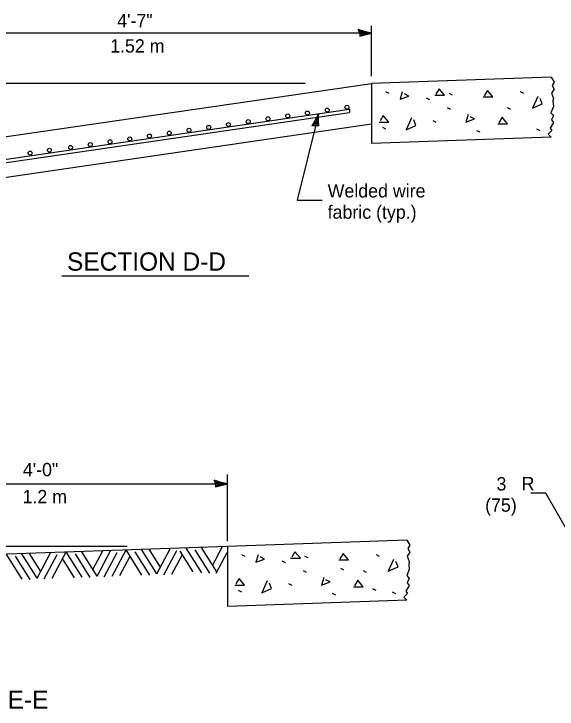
# Model space of a CAD drawing. Extents: x 1901644 to 1903004, y 132483 to 132923.
# Drawn here: x 1902612.1 to 1902710.1, y 132601.2 to 132726.7 of the extents above; entities that cross this region are included whole.
import ezdxf

# ---------------------------------------------------------------- set-up
doc = ezdxf.new("R2010")
doc.units = 0
for name, color, linetype in [('Design_PR_EOP', 7, 'Continuous'), ('Design_PR_Roadway Dimensions', 7, 'Continuous'), ('Level 48', 7, 'Continuous'), ('Sheets_General Details', 7, 'Continuous')]:
    doc.layers.add(name, color=color, linetype=linetype)

msp = doc.modelspace()

# ---------------------------------------------------------------- linework, layer by layer
at = {"layer": 'Design_PR_EOP'}
for p, q in [((1902709.02, 132715.22), (1902676.64, 132714.09)), ((1902605.02, 132703.67), (1902676.64, 132714.09)), ((1902676.64, 132714.09), (1902676.64, 132703.29)), ((1902679.18, 132712.67), (1902679.77, 132712.38)), ((1902703.48, 132712.67), (1902704.06, 132712.38)), ((1902686.5, 132711.5), (1902687.09, 132711.2)), ((1902690.6, 132712.38), (1902691.18, 132712.08)), ((1902605.61, 132699.69), (1902672.63, 132709.44)), ((1902668.63, 132709.29), (1902668.63, 132709.29)), ((1902672.19, 132709.81), (1902672.19, 132709.81)), ((1902672.63, 132709.44), (1902672.63, 132708.84)), ((1902690.3, 132709.74), (1902690.89, 132709.45)), ((1902701.13, 132709.74), (1902701.72, 132709.45)), ((1902605.7, 132699.1), (1902672.63, 132708.84)), ((1902657.94, 132707.73), (1902657.94, 132707.73)), ((1902661.5, 132708.25), (1902661.5, 132708.25)), ((1902665.06, 132708.77), (1902665.06, 132708.77)), ((1902606.06, 132696.54), (1902676.64, 132706.81)), ((1902650.81, 132706.69), (1902650.81, 132706.69)), ((1902654.38, 132707.21), (1902654.38, 132707.21)), ((1902687.67, 132707.4), (1902688.26, 132707.1)), ((1902640.12, 132705.14), (1902640.12, 132705.14)), ((1902643.69, 132705.66), (1902643.69, 132705.66)), ((1902647.25, 132706.18), (1902647.25, 132706.18)), ((1902678.59, 132706.23), (1902679.18, 132705.93)), ((1902695.57, 132705.64), (1902696.16, 132705.35)), ((1902706.4, 132705.93), (1902706.99, 132705.64)), ((1902633, 132704.1), (1902633, 132704.1)), ((1902636.56, 132704.62), (1902636.56, 132704.62)), ((1902709.02, 132704.42), (1902676.64, 132703.29)), ((1902625.87, 132703.06), (1902625.87, 132703.06)), ((1902629.44, 132703.58), (1902629.44, 132703.58)), ((1902622.31, 132702.55), (1902622.31, 132702.55)), ((1902682.99, 132631.68), (1902650.61, 132630.55)), ((1902650.61, 132630.55), (1902590.64, 132628.45)), ((1902629.8, 132625.21), (1902632.33, 132629.97)), ((1902635.19, 132625.39), (1902632.33, 132629.97)), ((1902637.89, 132625.59), (1902635.16, 132629.97)), ((1902638.54, 132626.82), (1902636.52, 132630.05)), ((1902637.89, 132625.59), (1902640.31, 132630.14)), ((1902639.17, 132625.44), (1902641.52, 132629.85)), ((1902646, 132625.77), (1902643.14, 132630.34)), ((1902647.44, 132625.73), (1902644.79, 132629.96)), ((1902648.7, 132625.97), (1902645.97, 132630.34)), ((1902647.96, 132627.14), (1902649.76, 132630.52)), ((1902650.61, 132630.55), (1902650.61, 132619.75)), ((1902613.58, 132624.64), (1902610.72, 132629.21)), ((1902615.02, 132624.6), (1902612.37, 132628.83)), ((1902616.28, 132624.84), (1902613.55, 132629.21)), ((1902616.93, 132626.06), (1902614.91, 132629.3)), ((1902616.28, 132624.84), (1902618.7, 132629.39)), ((1902617.56, 132624.69), (1902619.91, 132629.1)), ((1902618.99, 132624.83), (1902621.53, 132629.59)), ((1902624.39, 132625.02), (1902621.53, 132629.59)), ((1902625.83, 132624.97), (1902623.18, 132629.21)), ((1902627.09, 132625.22), (1902624.36, 132629.59)), ((1902626.35, 132626.39), (1902628.15, 132629.76)), ((1902627.09, 132625.22), (1902629.51, 132629.77)), ((1902628.37, 132625.06), (1902630.71, 132629.47)), ((1902631.22, 132625.33), (1902633.07, 132628.79)), ((1902636.63, 132625.35), (1902633.98, 132629.59)), ((1902640.6, 132625.58), (1902642.49, 132629.12)), ((1902644.44, 132626), (1902642.12, 132629.7)), ((1902648.59, 132625.76), (1902650.55, 132629.46)), ((1902653.15, 132629.12), (1902653.74, 132628.83)), ((1902664.56, 132628.83), (1902665.15, 132628.54)), ((1902677.45, 132629.12), (1902678.03, 132628.83)), ((1902623.05, 132624.89), (1902620.88, 132628.36)), ((1902660.47, 132627.95), (1902661.05, 132627.66)), ((1902664.27, 132626.2), (1902664.86, 132625.9)), ((1902671.01, 132626.62), (1902671.59, 132626.33)), ((1902675.1, 132626.2), (1902675.69, 132625.9)), ((1902661.64, 132623.85), (1902662.22, 132623.56)), ((1902652.56, 132622.68), (1902653.15, 132622.39)), ((1902676.8, 132622.96), (1902677.39, 132622.66)), ((1902680.37, 132622.39), (1902680.96, 132622.09)), ((1902669.54, 132622.1), (1902670.13, 132621.8)), ((1902682.99, 132620.88), (1902650.61, 132619.75))]:
    msp.add_line(p, q, dxfattribs=at)
for points in [[(1902709.02, 132715.22), (1902709.59, 132714.32), (1902709.23, 132713.74), (1902709.59, 132713.08), (1902709.08, 132712.35), (1902709.45, 132711.4), (1902709.37, 132710.96), (1902709.45, 132709.93), (1902709.01, 132708.83), (1902709.45, 132708.32), (1902709.08, 132707.51), (1902709.45, 132707.08), (1902708.86, 132706.05), (1902709.15, 132705.61), (1902708.5, 132704.95), (1902709.02, 132704.42)], [(1902688.06, 132711.98), (1902689.82, 132711.98), (1902688.84, 132713.16), (1902688.26, 132712.18)], [(1902696.75, 132711.68), (1902698.5, 132711.68), (1902697.53, 132712.85), (1902696.94, 132711.87)], [(1902682.18, 132712.61), (1902681.79, 132711.24), (1902683.35, 132711.83), (1902682.57, 132712.22)], [(1902706.65, 132711.77), (1902705.68, 132709.62), (1902707.44, 132710.4), (1902707.04, 132711.38)], [(1902677.98, 132707.14), (1902679.73, 132707.14), (1902678.76, 132708.31), (1902678.17, 132707.34)], [(1902683.85, 132707.9), (1902682.87, 132705.75), (1902684.63, 132706.53), (1902684.24, 132707.51)], [(1902694.05, 132708.48), (1902693.66, 132707.12), (1902695.22, 132707.7), (1902694.44, 132708.09)], [(1902699.4, 132706.82), (1902701.16, 132706.82), (1902700.18, 132708), (1902699.6, 132707.02)], [(1902682.99, 132631.68), (1902683.56, 132630.78), (1902683.2, 132630.19), (1902683.56, 132629.54), (1902683.05, 132628.8), (1902683.42, 132627.85), (1902683.34, 132627.41), (1902683.42, 132626.39), (1902682.98, 132625.29), (1902683.42, 132624.78), (1902683.05, 132623.97), (1902683.42, 132623.53), (1902682.83, 132622.51), (1902683.12, 132622.07), (1902682.47, 132621.41), (1902682.99, 132620.88)], [(1902656.15, 132629.06), (1902655.76, 132627.7), (1902657.32, 132628.28), (1902656.54, 132628.67)], [(1902662.03, 132628.44), (1902663.79, 132628.44), (1902662.81, 132629.61), (1902662.23, 132628.64)], [(1902670.72, 132628.13), (1902672.47, 132628.13), (1902671.5, 132629.31), (1902670.91, 132628.33)], [(1902680.62, 132628.22), (1902679.65, 132626.08), (1902681.41, 132626.86), (1902681.01, 132627.83)], [(1902668.02, 132624.94), (1902667.63, 132623.57), (1902669.19, 132624.16), (1902668.41, 132624.55)], [(1902651.95, 132623.59), (1902653.7, 132623.59), (1902652.73, 132624.77), (1902652.14, 132623.79)], [(1902657.82, 132624.35), (1902656.84, 132622.2), (1902658.6, 132622.98), (1902658.21, 132623.96)], [(1902673.37, 132623.28), (1902675.13, 132623.28), (1902674.15, 132624.45), (1902673.57, 132623.48)]]:
    msp.add_lwpolyline(points, dxfattribs=at)
for centre in [(1902672.19, 132709.81), (1902665.06, 132708.77), (1902668.63, 132709.29), (1902657.94, 132707.73), (1902661.5, 132708.25), (1902647.25, 132706.18), (1902650.81, 132706.69), (1902654.38, 132707.21), (1902640.12, 132705.14), (1902643.69, 132705.66), (1902629.44, 132703.58), (1902633, 132704.1), (1902636.56, 132704.62), (1902622.31, 132702.55), (1902625.87, 132703.06), (1902615.01, 132701.54), (1902618.51, 132702.06)]:
    msp.add_circle(centre, 0.36, dxfattribs=at)
at = {"layer": 'Design_PR_Roadway Dimensions'}
for p, q in [((1902676.64, 132715.41), (1902676.64, 132724.48)), ((1902676.64, 132723.17), (1902598.32, 132723.17)), ((1902664.64, 132714.09), (1902596.84, 132714.09)), ((1902667.03, 132708.56), (1902663.2, 132693.05)), ((1902663.2, 132693.05), (1902667.74, 132693.05)), ((1902650.61, 132631.54), (1902650.61, 132643.52)), ((1902590.64, 132641.84), (1902650.61, 132641.84)), ((1902708.11, 132640.17), (1902705.35, 132640.17)), ((1902712.29, 132632.82), (1902708.11, 132640.17)), ((1902632.52, 132630.55), (1902559.72, 132630.55))]:
    msp.add_line(p, q, dxfattribs=at)
for points in [[(1902674.44, 132723.23), (1902674.51, 132722.64), (1902675.44, 132722.89), (1902676.64, 132723.17), (1902675.36, 132723.48), (1902674.24, 132723.84), (1902674.44, 132723.23), (1902674.53, 132722.84), (1902675.83, 132723.17), (1902674.41, 132723.62), (1902674.62, 132723.12), (1902675.22, 132723.19), (1902674.65, 132723.34)], [(1902666.51, 132706.5), (1902667.1, 132706.44), (1902667.06, 132707.41), (1902667.06, 132708.64), (1902666.47, 132707.46), (1902665.87, 132706.45), (1902666.51, 132706.5), (1902666.91, 132706.51), (1902666.87, 132707.85), (1902666.12, 132706.57), (1902666.66, 132706.66), (1902666.73, 132707.26), (1902666.45, 132706.73)], [(1902648.41, 132641.9), (1902648.48, 132641.31), (1902649.41, 132641.57), (1902650.61, 132641.84), (1902649.33, 132642.16), (1902648.21, 132642.51), (1902648.41, 132641.9), (1902648.5, 132641.51), (1902649.8, 132641.84), (1902648.38, 132642.29), (1902648.59, 132641.79), (1902649.19, 132641.86), (1902648.62, 132642.02)]]:
    msp.add_lwpolyline(points, dxfattribs=at)
at = {"layer": 'Sheets_General Details'}
msp.add_line((1902620.73, 132679.39), (1902654.51, 132679.39), dxfattribs=at)

# ---------------------------------------------------------------- texts
at = {"layer": 'Design_PR_Roadway Dimensions'}
for s, p in [('1.52 m', (1902629.46, 132719.68)), ('Welded wire ', (1902668.71, 132693.53)), ('fabric (typ.)', (1902668.71, 132689.69)), ('R', (1902703.72, 132640.7)), ('1.2 m', (1902613.65, 132638.35)), ('(75)', (1902697.13, 132636.82))]:
    msp.add_text(s, height=2.4, dxfattribs=at).set_placement(p)
at = {"layer": 'Level 48'}
for s, p in [('4\'-7"', (1902630.74, 132724.25)), ('4\'-0"', (1902613.71, 132643.23)), ('3', (1902699.18, 132640.66))]:
    msp.add_text(s, height=2.4, dxfattribs=at).set_placement(p)
at = {"layer": 'Sheets_General Details'}
for s, p in [('SECTION D-D', (1902621.68, 132680.32)), ('SECTION E-E', (1902590.13, 132601.26))]:
    msp.add_text(s, height=3.3, dxfattribs=at).set_placement(p)

doc.saveas('drawing.dxf')
